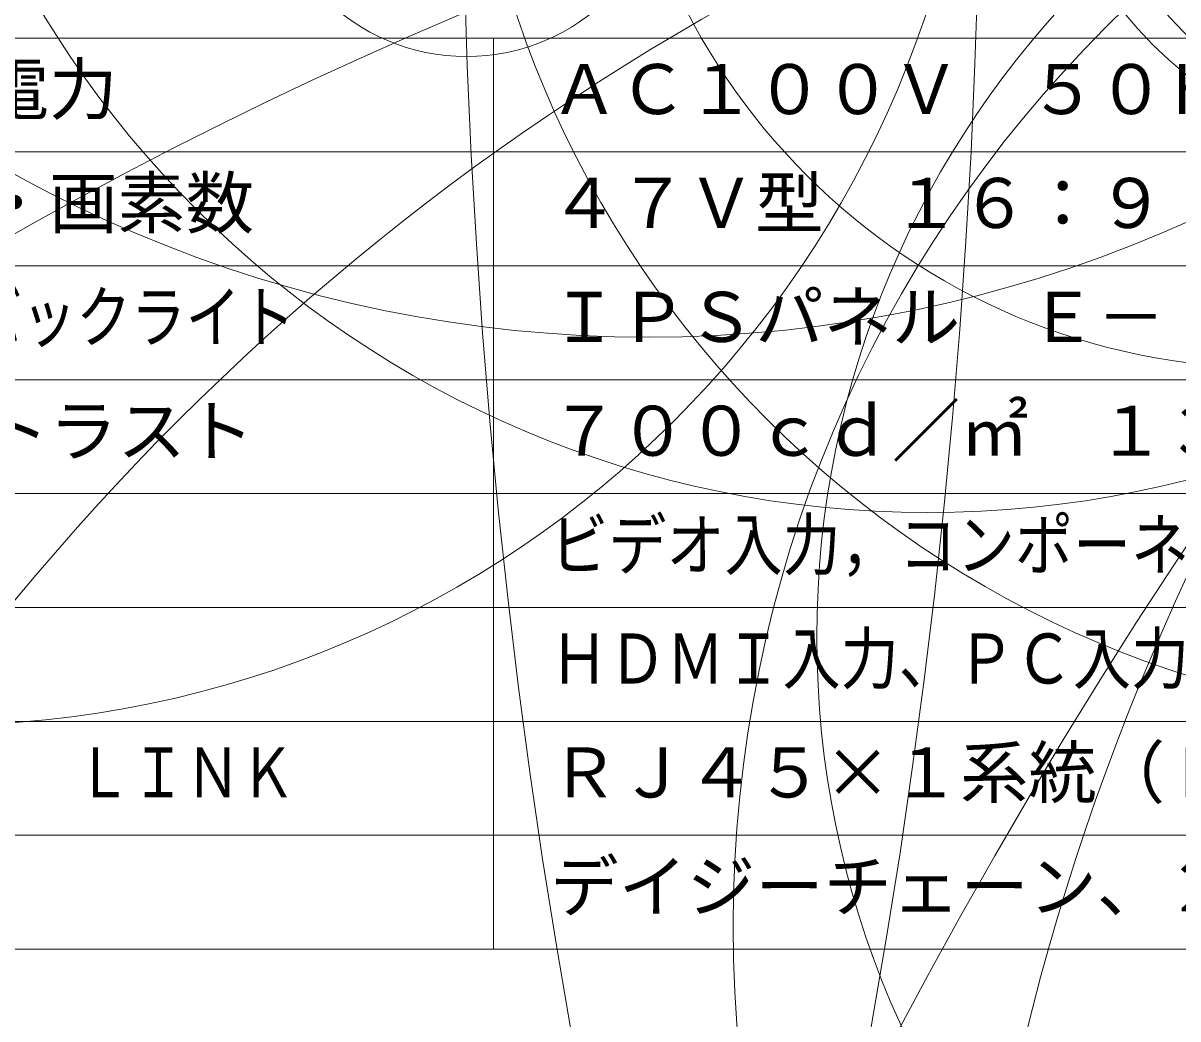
# Model space of a CAD drawing. Units: millimetres, scale not verified. Extents: x -1128 to 1103, y -425 to 2231.
# Drawn here: x -43.1 to 7.6, y -59.6 to -15.8 of the extents above; entities that cross this region are included whole.
import ezdxf
from ezdxf.enums import TextEntityAlignment as Align

# ---------------------------------------------------------------- set-up
doc = ezdxf.new("R2010")
doc.units = ezdxf.units.MM
doc.header["$LTSCALE"] = 0.125
doc.layers.add('0-2_MOJI1', color=7, linetype='Continuous')
doc.layers.add('0-3_WAKU', color=1, linetype='Continuous', lineweight=18)
doc.layers.add('0-6_GAIKEI', color=1, linetype='Continuous', lineweight=18)
doc.styles.add('ＭＳ ゴシック', font='')
doc.styles.get('ＭＳ ゴシック').set_extended_font_data('MS Gothic')

msp = doc.modelspace()

# ---------------------------------------------------------------- linework, layer by layer
at = {"layer": '0-3_WAKU', "color": 4}
for p, q in [((-62.4976, -16.4967), (62.5024, -16.4967)), ((-22.4976, -56.4967), (-22.4976, -16.4967)), ((-62.4976, -56.4967), (62.5024, -56.4967))]:
    msp.add_line(p, q, dxfattribs=at)
at = {"layer": '0-3_WAKU'}
for p, q in [((62.5024, -21.4967), (-62.4976, -21.4967)), ((62.5024, -26.4967), (-62.4976, -26.4967)), ((62.5024, -31.4967), (-62.4976, -31.4967)), ((-62.4976, -36.4967), (62.5024, -36.4967)), ((-62.4976, -41.4967), (62.5024, -41.4967)), ((-62.4976, -46.4967), (62.5024, -46.4967)), ((-62.4976, -51.4967), (62.5024, -51.4967))]:
    msp.add_line(p, q, dxfattribs=at)
at = {"layer": '0-6_GAIKEI'}
for centre, radius in [((282.7469, -5.8438), 306.6127), ((-306.1817, -5.8158), 305.052), ((-15.6846, 28.0586), 57.6853), ((215.2534, -176.1842), 248.6876), ((-3.4176, 8.0887), 45.4191), ((-46.8226, -1.0077), 45.6484), ((21.7937, -1.0069), 45.6148), ((107.9995, -86.6095), 110.2912), ((20.5147, -2.7342), 19.8754), ((21.4297, -2.6379), 19.2431), ((-23.6814, -8.4178), 8.8922), ((43.8285, -55.4927), 55.7965), ((32.7375, -42.8013), 41.0341)]:
    msp.add_circle(centre, radius, dxfattribs=at)
at = {"layer": '0-6_GAIKEI', "color": 7}
for centre, radius in [((11.6869, -2.1033), 28.8837), ((49.3059, -189.3708), 188.6573), ((41.3384, -110.9679), 109.8506)]:
    msp.add_circle(centre, radius, dxfattribs=at)

# ---------------------------------------------------------------- texts
at = {"layer": '0-2_MOJI1', "style": 'ＭＳ ゴシック'}
for s, p in [('電源・消費電力', (-59.9976, -20.4967)), ('ＡＣ１００Ｖ\u3000５０Ｈｚ／６０Ｈｚ\u3000１４０Ｗ', (-19.9976, -20.4967)), ('画面サイズ・画素数', (-59.9976, -25.4967)), ('４７Ｖ型\u3000１６：９\u3000１９２０×１０８０画素', (-19.9976, -25.4967)), ('ＩＰＳパネル\u3000Ｅ－ＬＥＤ', (-19.9976, -30.4967)), ('輝度・コントラスト', (-59.9976, -35.4967)), ('７００ｃｄ／㎡\u3000１３００：１', (-19.9976, -35.4967)), ('ＲＪ４５×１系統（ＬＡＮと共用）', (-19.9976, -50.4967)), ('デイジーチェーン、２４時間連続稼動', (-19.9976, -55.4967))]:
    msp.add_text(s, height=2.199, dxfattribs=at).set_placement(p, align=Align.BOTTOM_LEFT)
for s, width, p in [('液晶パネル・バックライト', 0.8, (-59.9976, -30.4967)), ('ビデオ入力，コンポーネント入力，ＤＶＩ－Ｄ入力／出力', 0.85, (-19.9976, -40.4967)), ('ＨＤＭＩ入力、ＰＣ入力／出力，音声入力，外部制御端子', 0.85, (-19.9976, -45.4967)), ('ＤＩＧＩＴＡＬ\u3000ＬＩＮＫ', 0.8, (-59.9976, -50.4967))]:
    msp.add_text(s, height=2.199, dxfattribs=dict(at, width=width)).set_placement(p, align=Align.BOTTOM_LEFT)

doc.saveas('drawing.dxf')
